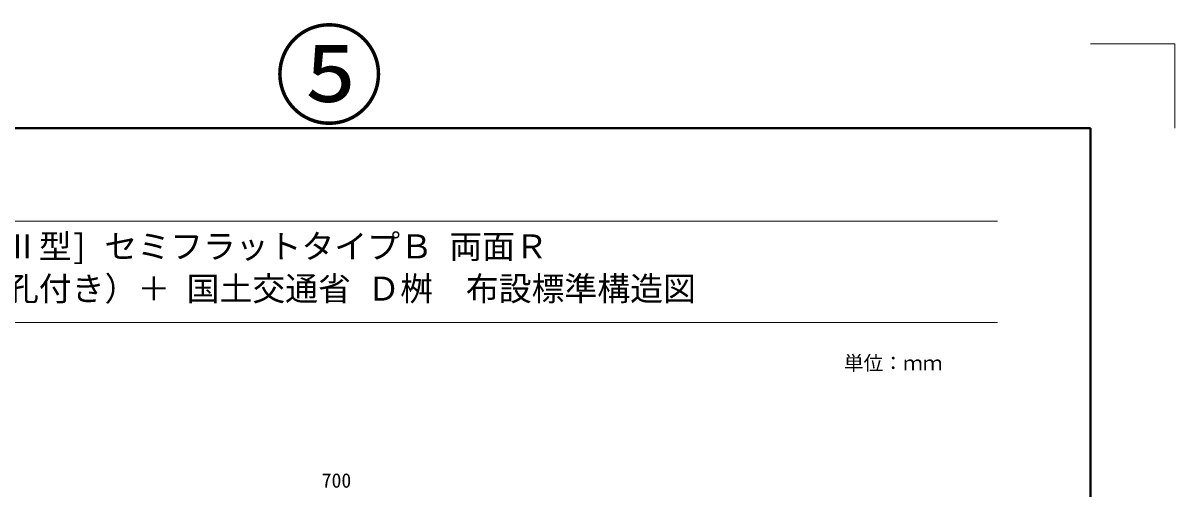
# Model space of a CAD drawing. Units: millimetres at full size, sheet at 1:20; details may follow other scales. Extents: x 77366 to 95666, y -7115 to 5664.
# Drawn here: x 88242 to 90966, y 4561 to 5664 of the extents above; entities that cross this region are included whole.
import ezdxf
from ezdxf.enums import TextEntityAlignment as Align

# ---------------------------------------------------------------- set-up
doc = ezdxf.new("R2010")
doc.units = ezdxf.units.MM
doc.header["$LTSCALE"] = 20
for name, color, linetype, lineweight in [('Defpoints_2', 8, 'Continuous', 0), ('図枠', 7, 'Continuous', 5), ('寸法線', 7, 'Continuous', 13), ('補助線', 8, 'Continuous', 13)]:
    doc.layers.add(name, color=color, linetype=linetype, lineweight=lineweight)
doc.styles.add('ＭＳ ゴシック', font='')
doc.styles.get('ＭＳ ゴシック').set_extended_font_data('MS Gothic')

msp = doc.modelspace()

# ---------------------------------------------------------------- linework, layer by layer
at = {"layer": 'Defpoints_2', "color": 7, "lineweight": 13}
for p, q in [((90765.8, 5614.64), (90965.8, 5614.64)), ((90965.8, 5614.64), (90965.8, 5414.64))]:
    msp.add_line(p, q, dxfattribs=at)
at = {"layer": '図枠', "lineweight": 40}
for p, q in [((87165.8, 5414.64), (90765.8, 5414.64)), ((90765.8, 5414.64), (90765.8, -125.36))]:
    msp.add_line(p, q, dxfattribs=at)
at = {"layer": '図枠', "lineweight": 13}
for p, q in [((87385.8, 5194.64), (90545.8, 5194.64)), ((87385.8, 4954.64), (90545.8, 4954.64))]:
    msp.add_line(p, q, dxfattribs=at)

# ---------------------------------------------------------------- texts
at = {"layer": '図枠', "style": 'ＭＳ ゴシック'}
for s, p in [(' Ｌ形縁塊 [国土交通省Ⅱ型] セミフラットタイプＢ 両面Ｒ', (87385.8, 5163.49)), (' 排水性舗装対応（排水孔付き）＋ 国土交通省 Ｄ桝\u3000布設標準構造図 ', (87385.8, 5063.49))]:
    msp.add_text(s, height=56.96, dxfattribs=at).set_placement(p, align=Align.TOP_LEFT)
msp.add_text('単位：ｍｍ', height=34.18, dxfattribs=at).set_placement((90299.53, 4858.94), align=Align.MIDDLE_CENTER)
at = {"layer": '寸法線', "style": 'ＭＳ ゴシック'}
msp.add_text('700', height=34.18, dxfattribs=at).set_placement((88983.06, 4581.02), align=Align.MIDDLE_CENTER)
at = {"layer": '補助線', "color": 1, "style": 'ＭＳ ゴシック'}
msp.add_text('⑤', height=189.9, dxfattribs=at).set_placement((88965.8, 5539.52), align=Align.MIDDLE_CENTER)

doc.saveas('drawing.dxf')
